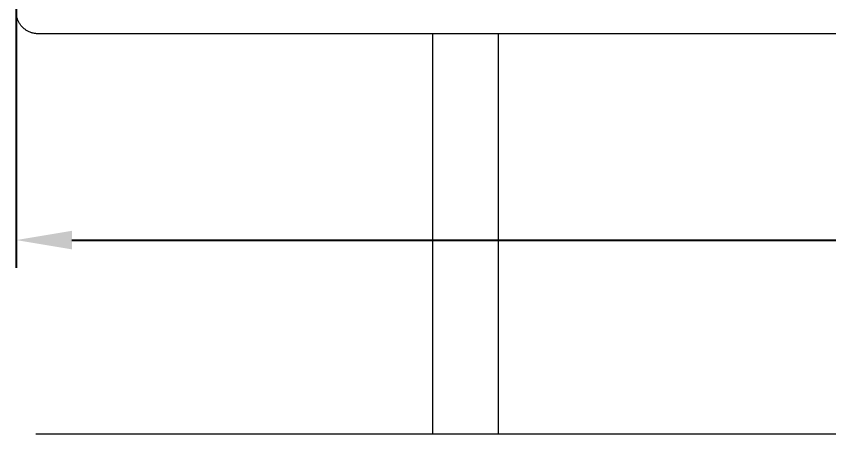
# Model space of a CAD drawing. Header units: inches. Extents: x -10 to 169, y -3 to 129.
# Drawn here: x -2.3 to 12.29, y 114.45 to 121.95 of the extents above; entities that cross this region are included whole.
import ezdxf

# ---------------------------------------------------------------- set-up
doc = ezdxf.new("R2010")
doc.units = ezdxf.units.IN
doc.layers.add('ZANO_R', color=7, linetype='Continuous', lineweight=0)
doc.layers.add('ZANO_W', color=1, linetype='Continuous', lineweight=0)
doc.styles.get("Standard").update_dxf_attribs({"font": 'arial.ttf'})
doc.dimstyles.new('amerykanie', dxfattribs={"dimtxt": 50, "dimasz": 50, "dimexe": 0.5, "dimexo": 0.5, "dimgap": 1, "dimtad": 1, "dimdec": 0, "dimzin": 0, "dimlunit": 5, "dimtxsty": 'Standard', "dimcen": 0.09, "dimclrd": 1, "dimclre": 1, "dimclrt": 1, "dimazin": 0, "dimtfac": 1, "dimtdec": 0, "dimtmove": 0, "dimatfit": 3, "dimfxl": 1, "dimtzin": 0, "dimarcsym": 1})

# ---------------------------------------------------------------- blocks, each defined once
blk = doc.blocks.new('*D354')
at = {"layer": 'ZANO_W', "color": 1, "lineweight": -2}
for p, q in [((-2.302, 124.842), (-2.302, 117.427)), ((68.564, 124.842), (68.564, 117.427)), ((-1.302, 117.927), (67.564, 117.927))]:
    blk.add_line(p, q, dxfattribs=at)
at = {"layer": 'ZANO_W', "color": 1}
for points in [[(-1.302, 118.094), (-1.302, 117.76), (-2.302, 117.927)], [(67.564, 117.76), (67.564, 118.094), (68.564, 117.927)]]:
    blk.add_solid(points, dxfattribs=at)
at = {"layer": 'ZANO_W', "color": 1, "insert": (33.131, 119.267), "char_height": 1.625, "attachment_point": 5}
blk.add_mtext('70 7/8', dxfattribs=at)

msp = doc.modelspace()

# ---------------------------------------------------------------- linework, layer by layer
at = {"layer": 'ZANO_R'}
for p, q in [((-2.29268, 121.93843), (-2.29538, 121.9518)), ((-2.28951, 121.92516), (-2.29268, 121.93843)), ((-2.28588, 121.91201), (-2.28951, 121.92516)), ((-2.2818, 121.89899), (-2.28588, 121.91201)), ((-2.27726, 121.88612), (-2.2818, 121.89899)), ((-2.27228, 121.87343), (-2.27726, 121.88612)), ((-2.26686, 121.86091), (-2.27228, 121.87343)), ((-2.261, 121.84859), (-2.26686, 121.86091)), ((-2.25472, 121.83648), (-2.261, 121.84859)), ((-2.24802, 121.8246), (-2.25472, 121.83648)), ((-2.24091, 121.81295), (-2.24802, 121.8246)), ((-2.23339, 121.80157), (-2.24091, 121.81295)), ((-2.22548, 121.79045), (-2.23339, 121.80157)), ((-2.21719, 121.77962), (-2.22548, 121.79045)), ((-2.20853, 121.76908), (-2.21719, 121.77962)), ((-2.19951, 121.75885), (-2.20853, 121.76908)), ((-2.19013, 121.74894), (-2.19951, 121.75885)), ((-2.18041, 121.73937), (-2.19013, 121.74894)), ((-2.17037, 121.73014), (-2.18041, 121.73937)), ((-2.16001, 121.72126), (-2.17037, 121.73014)), ((-2.14934, 121.71276), (-2.16001, 121.72126)), ((-2.13839, 121.70463), (-2.14934, 121.71276)), ((-2.12715, 121.69689), (-2.13839, 121.70463)), ((-2.11566, 121.68954), (-2.12715, 121.69689)), ((-2.10391, 121.6826), (-2.11566, 121.68954)), ((-2.09193, 121.67608), (-2.10391, 121.6826)), ((-2.07973, 121.66997), (-2.09193, 121.67608)), ((-2.06733, 121.6643), (-2.07973, 121.66997)), ((-2.05473, 121.65906), (-2.06733, 121.6643)), ((-2.04196, 121.65426), (-2.05473, 121.65906)), ((-2.02903, 121.64992), (-2.04196, 121.65426)), ((-2.01595, 121.64603), (-2.02903, 121.64992)), ((-2.00275, 121.64259), (-2.01595, 121.64603)), ((-1.98944, 121.63962), (-2.00275, 121.64259)), ((-1.97603, 121.63712), (-1.98944, 121.63962)), ((-1.96254, 121.63508), (-1.97603, 121.63712)), ((-1.94899, 121.63352), (-1.96254, 121.63508)), ((-1.93539, 121.63243), (-1.94899, 121.63352)), ((-1.92176, 121.63182), (-1.93539, 121.63243)), ((-1.90812, 121.63168), (-1.92176, 121.63182)), ((68.17062, 121.63168), (-1.90812, 121.63168)), ((5.17848, 114.45092), (5.17849, 121.63168)), ((6.35961, 114.45092), (6.3596, 121.63168)), ((-1.94975, 114.45043), (-1.90812, 114.45092)), ((-1.90812, 114.45092), (68.17062, 114.45092))]:
    msp.add_line(p, q, dxfattribs=at)

# ---------------------------------------------------------------- dimensions: what is measured, and where the dimension line sits
at = {"layer": 'ZANO_W'}
dim = msp.add_linear_dim(base=(68.56432, 117.9271), p1=(-2.30182, 125.34179), p2=(68.56432, 125.34179), dimstyle='amerykanie', override={"dimtxt": 1.625, "dimasz": 1, "dimgap": 0.5, "dimdec": 4, "dimaunit": 1, "dimadec": 1, "dimtdec": 4, "dimtmove": 1, "dimfrac": 2}, dxfattribs=at)
dim.commit()
dim.dimension.update_dxf_attribs({"geometry": '*D354', "text_midpoint": (33.13125, 119.26731)})

doc.saveas('drawing.dxf')
